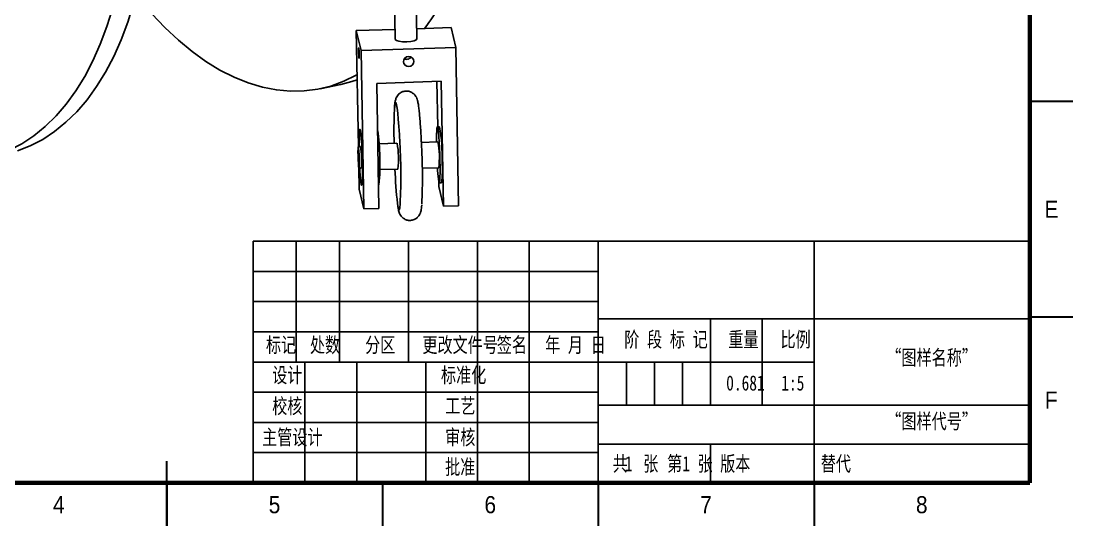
# Model space of a CAD drawing. Header units: millimetres. Extents: x 0 to 420, y 0 to 297.
# Drawn here: x 176.2 to 420, y 0 to 117.1 of the extents above; entities that cross this region are included whole.
import ezdxf

# ---------------------------------------------------------------- set-up
doc = ezdxf.new("R2010")
doc.units = ezdxf.units.MM
for name, color, linetype in [('10', 7, 'Continuous'), ('5', 7, 'Continuous'), ('SLD-0', 7, 'Continuous')]:
    doc.layers.add(name, color=color, linetype=linetype)
doc.styles.add('SLDTEXTSTYLE0', font='GOTHIC.TTF', dxfattribs={"width": 0.913})
doc.styles.add('SLDTEXTSTYLE1', font='HYSWLONGFANGSONG.TTF', dxfattribs={"bigfont": 'bigfont'})
doc.styles.add('SLDTEXTSTYLE2', font='HYSWLONGFANGSONG.TTF')

msp = doc.modelspace()

# ---------------------------------------------------------------- linework, layer by layer
at = {"color": 7, "linetype": 'Continuous', "lineweight": 70}
for p, q in [((410, 287), (410, 10)), ((410, 10), (10, 10))]:
    msp.add_line(p, q, dxfattribs=at)
at = {"color": 7, "linetype": 'Continuous', "lineweight": 25}
for p, q in [((267.95, 112.92), (267.73, 125.02)), ((262.75, 123.98), (262.95, 112.83)), ((253.92, 114.82), (262.91, 115.11)), ((255.01, 110.21), (253.92, 114.82)), ((254.41, 87.95), (253.92, 114.82)), ((267.9, 115.28), (275.88, 115.53)), ((275.88, 115.53), (276.97, 110.92)), ((276.97, 110.92), (255.01, 110.21)), ((255.67, 73.5), (255.01, 110.21)), ((277.63, 74.21), (276.97, 110.92)), ((273.61, 103.08), (258.64, 102.59)), ((258.64, 102.59), (259.17, 73.61)), ((272.61, 103.05), (272.8, 92.55)), ((273.61, 103.08), (274.14, 74.1)), ((245.53, 101.35), (250.35, 102.35)), ((273.21, 92.56), (272.71, 92.55)), ((254.87, 87.97), (254.38, 87.95)), ((263.34, 88.74), (259.16, 88.6)), ((272.82, 89.05), (268.9, 88.92)), ((254.59, 78.11), (254.5, 83.05)), ((254.54, 82.95), (255.04, 82.97)), ((269.18, 82.93), (273.02, 83.05)), ((259.35, 82.61), (263.54, 82.74)), ((255.67, 73.5), (254.59, 78.11)), ((259.07, 79.1), (259.16, 79.1)), ((273.03, 79.78), (273.05, 78.71)), ((273.05, 78.71), (274.14, 74.1)), ((273.13, 79.55), (273.63, 79.57)), ((259.17, 73.61), (255.67, 73.5)), ((277.63, 74.21), (274.14, 74.1))]:
    msp.add_line(p, q, dxfattribs=at)
at = {"color": 7, "linetype": 'Continuous', "lineweight": 35}
for p, q in [((410, 98.5), (420, 98.5)), ((410, 48.5), (420, 48.5)), ((210, 0), (210, 15)), ((210, 10), (210, 0)), ((260, 10), (260, 0)), ((310, 10), (310, 0)), ((360, 10), (360, 0))]:
    msp.add_line(p, q, dxfattribs=at)
at = {"color": 7, "linetype": 'Continuous', "lineweight": 25, "flags": 128}
for points in [[(202.84, 123.22), (203.62, 122.22), (206.56, 118.74), (209.58, 115.53), (212.68, 112.6), (215.85, 109.98), (219.06, 107.67), (222.31, 105.68), (225.59, 104.02), (228.87, 102.7), (232.15, 101.71), (235.42, 101.07), (238.65, 100.78), (241.84, 100.84), (244.98, 101.24), (248.04, 101.99), (251.02, 103.09), (253.91, 104.53), (254.11, 104.64)], [(197.46, 120.14), (196.11, 115.81), (194.58, 111.71), (192.86, 107.84), (190.97, 104.22), (188.91, 100.88), (186.69, 97.81), (184.32, 95.04), (181.81, 92.58), (179.17, 90.43), (176.41, 88.6), (173.54, 87.11)], [(202.28, 121.14), (200.94, 116.81), (199.4, 112.71), (197.69, 108.84), (195.8, 105.22), (193.73, 101.88), (191.51, 98.81), (189.14, 96.04), (186.63, 93.58), (183.99, 91.43), (181.23, 89.61), (178.36, 88.11), (175.39, 86.96)], [(262.95, 112.83), (262.95, 112.79), (263.2, 112.55), (263.79, 112.36), (264.63, 112.25), (265.6, 112.23), (266.54, 112.31), (267.32, 112.48), (267.81, 112.7), (267.95, 112.92)], [(254.54, 108.46), (254.57, 108.43), (254.59, 108.58), (254.6, 108.89), (254.59, 109.31), (254.58, 109.78), (254.56, 110.22), (254.53, 110.57), (254.5, 110.78), (254.47, 110.81), (254.45, 110.66), (254.45, 110.35), (254.45, 109.93), (254.46, 109.46), (254.48, 109.02), (254.51, 108.66), (254.54, 108.46)], [(266.06, 106.51), (266.52, 106.61), (266.9, 106.87), (267.16, 107.26), (267.24, 107.7), (267.14, 108.15), (266.87, 108.51), (266.48, 108.75), (266.02, 108.83), (265.56, 108.72), (265.18, 108.46), (264.93, 108.07), (264.84, 107.63), (264.94, 107.19), (265.21, 106.82), (265.6, 106.58), (266.06, 106.51)], [(250.35, 102.35), (252.86, 103), (254.13, 103.42)], [(262.75, 96.5), (262.82, 97.39), (262.91, 97.99), (263.01, 98.23), (263.13, 98.11), (263.26, 97.64), (263.39, 96.83), (263.52, 95.69), (263.65, 94.27), (263.78, 92.61), (263.89, 90.75), (264, 88.74)], [(254.55, 87.96), (254.55, 88.97), (254.56, 90.14), (254.6, 91.05), (254.65, 91.67), (254.72, 91.95), (254.8, 91.88), (254.9, 91.46), (254.99, 90.73), (255.08, 89.71), (255.17, 88.46), (255.24, 87.05), (255.3, 85.55), (255.34, 84.05), (255.36, 82.63), (255.36, 81.36), (255.33, 80.31), (255.29, 79.54), (255.23, 79.08), (255.15, 78.98), (255.06, 79.22), (254.97, 79.8), (254.97, 79.8)], [(255.07, 79.19), (255.16, 78.97), (255.23, 79.11), (255.29, 79.59), (255.34, 80.38), (255.36, 81.45), (255.36, 82.74), (255.34, 84.17), (255.3, 85.67), (255.24, 87.16), (255.16, 88.56), (255.08, 89.8), (254.98, 90.8), (254.89, 91.51), (254.8, 91.9), (254.71, 91.94), (254.64, 91.63), (254.59, 90.99), (254.56, 90.05), (254.55, 88.86), (254.55, 87.96)], [(272.51, 89.04), (272.51, 89.55), (272.53, 90.72), (272.56, 91.63), (272.61, 92.25), (272.69, 92.53), (272.77, 92.46), (272.86, 92.05), (272.96, 91.31), (273.05, 90.29), (273.13, 89.04), (273.21, 87.63), (273.27, 86.13), (273.31, 84.63), (273.33, 83.21), (273.32, 81.94), (273.3, 80.89), (273.25, 80.12), (273.19, 79.67), (273.11, 79.56), (273.03, 79.8), (272.93, 80.38), (272.93, 80.38)], [(254.57, 83.03), (254.6, 83.44), (254.61, 84.16), (254.6, 85.08), (254.57, 86.05), (254.52, 86.93), (254.46, 87.59), (254.4, 87.92), (254.35, 87.88), (254.31, 87.46), (254.3, 86.74), (254.31, 85.83), (254.34, 84.85), (254.4, 83.97), (254.46, 83.31), (254.52, 82.98), (254.57, 83.03)], [(264.01, 73.72), (263.92, 73.33), (263.8, 73.27), (263.68, 73.56), (263.55, 74.21), (263.48, 74.73)]]:
    msp.add_lwpolyline(points, dxfattribs=at)
at = {"color": 7, "linetype": 'Continuous', "lineweight": 25}
for centre, radius, start, end in [((224.88, 149.4), 56.33, 322.7912, 336.3874), ((369.69, 91.78), 107.05, 177.4729, 181.6385), ((205.87, 84.15), 53.53, 354.59, 8.2895), ((233.54, 85.53), 40.28, 358.393, 10.0557), ((238.76, 84.94), 16.39, 353.0847, 10.6274), ((245.05, 85.15), 18.65, 352.5969, 11.1152), ((153.16, 81.12), 111.09, 356.1814, 3.933), ((134.41, 80.85), 134.82, 357.3499, 3.4239), ((254.46, 85.45), 18.71, 352.6306, 11.0815), ((285.68, 83.97), 30.99, 181.8772, 188.8837), ((303.52, 85.29), 48.86, 182.7388, 186.4544), ((318.37, 85.57), 45.73, 183.1682, 186.5116), ((254.66, 82.7), 19.22, 350.6206, 5.0656), ((368.4, 86.54), 105.59, 182.074, 186.4252)]:
    msp.add_arc(centre, radius, start, end, dxfattribs=at)
for points, knots in [([(265.67, 108.17), (265.54, 108.18), (265.33, 108.19), (265.15, 108.29), (265.09, 108.33)], [0, 0, 0, 0, 0.618082, 1, 1, 1, 1]), ([(266.58, 108.69), (266.56, 108.66), (266.47, 108.51), (266.21, 108.31), (265.9, 108.19), (265.72, 108.18), (265.67, 108.17)], [0, 0, 0, 0, 0.097835, 0.485831, 0.872703, 1, 1, 1, 1]), ([(268.99, 88.94), (268.97, 89.27), (268.93, 90.26), (268.84, 91.82), (268.72, 93.54), (268.6, 95.08), (268.47, 96.41), (268.33, 97.53), (268.2, 98.28), (268.06, 98.84), (267.89, 99.3), (267.59, 99.8), (267.13, 100.29), (266.46, 100.68), (265.62, 100.87), (264.76, 100.75), (264.06, 100.39), (263.58, 99.94), (263.27, 99.48), (263.08, 99.06), (262.97, 98.67), (262.88, 98.17), (262.8, 97.59), (262.77, 96.98), (262.75, 96.72)], [0, 0, 0, 0, 0.037915, 0.110267, 0.182814, 0.255664, 0.329099, 0.403791, 0.481941, 0.528294, 0.562453, 0.587964, 0.614635, 0.643933, 0.675171, 0.709958, 0.738238, 0.763066, 0.786258, 0.810042, 0.837868, 0.876791, 0.947169, 1, 1, 1, 1]), ([(263.5, 74.47), (263.5, 74.44), (263.55, 74), (263.64, 73.52), (263.77, 72.95), (263.91, 72.53), (264.12, 72.07), (264.5, 71.57), (265.07, 71.12), (265.84, 70.83), (266.69, 70.81), (267.47, 71.05), (268.06, 71.46), (268.45, 71.92), (268.7, 72.37), (268.84, 72.77), (268.94, 73.18), (269.02, 73.65), (269.05, 74.1), (269.07, 74.34)], [0, 0, 0, 0, 0.011857, 0.146042, 0.230064, 0.289768, 0.336211, 0.381231, 0.430009, 0.483082, 0.538237, 0.592601, 0.638452, 0.679986, 0.720091, 0.76386, 0.819004, 0.904353, 1, 1, 1, 1])]:
    msp.add_open_spline(points, degree=3, knots=knots, dxfattribs=at)
at = {"layer": '10', "color": 7, "lineweight": 25}
for p, q in [((240, 66), (240, 38)), ((250, 66), (250, 38)), ((266, 66), (266, 38)), ((282, 66), (282, 10)), ((294, 66), (294, 10)), ((310, 66), (310, 10)), ((360, 66), (360, 38)), ((310, 48), (410, 48)), ((335.99, 48), (335.99, 28)), ((348, 48), (348, 28)), ((230, 45), (310, 45)), ((230, 38), (360, 38)), ((242, 38), (242, 10)), ((254, 38), (254, 10)), ((270, 38), (270, 10)), ((360, 38), (360, 10)), ((230, 31), (310, 31)), ((310, 28), (410, 28)), ((230, 24), (310, 24)), ((310, 19), (410, 19)), ((230, 17), (310, 17))]:
    msp.add_line(p, q, dxfattribs=at)
at = {"layer": '10', "color": 7}
for p, q in [((230, 59), (310, 59)), ((230, 52), (310, 52))]:
    msp.add_line(p, q, dxfattribs=at)
at = {"layer": '5', "color": 7, "lineweight": 25}
for q in [(410, 66), (230, 10)]:
    msp.add_line((230, 66), q, dxfattribs=at)
at = {"layer": 'SLD-0'}
for p, q in [((316.5, 38), (316.5, 28)), ((323, 38), (323, 28)), ((329.5, 38), (329.5, 28))]:
    msp.add_line(p, q, dxfattribs=at)
at = {"layer": 'SLD-0', "lineweight": 25}
msp.add_line((335.99, 19), (335.99, 10), dxfattribs=at)

# ---------------------------------------------------------------- texts
at = {"color": 7, "linetype": 'Continuous', "lineweight": 0, "char_height": 3.97, "attachment_point": 2, "style": 'SLDTEXTSTYLE0'}
for s, insert in [('E', (415.01, 75.42)), ('F', (414.96, 31.17)), ('4', (184.96, 6.92)), ('5', (234.96, 6.92)), ('6', (284.96, 6.92)), ('7', (334.96, 6.92)), ('8', (384.96, 6.92))]:
    msp.add_mtext(s, dxfattribs=dict(at, insert=insert))
at = {"layer": '10', "char_height": 3.5}
for s, insert, attachment_point, style in [('标记', (236.49, 43.72), 2, 'SLDTEXTSTYLE1'), ('处数', (246.67, 43.72), 2, 'SLDTEXTSTYLE1'), ('分区', (259.46, 43.72), 2, 'SLDTEXTSTYLE1'), ('更改文件号', (277.98, 43.72), 2, 'SLDTEXTSTYLE1'), ('签名', (289.97, 43.72), 2, 'SLDTEXTSTYLE1'), ('年 月 日', (304.71, 43.72), 2, 'SLDTEXTSTYLE1'), ('阶 段 标 记', (325.69, 44.99), 2, 'SLDTEXTSTYLE1'), ('重量', (343.63, 44.99), 2, 'SLDTEXTSTYLE1'), ('比例', (355.72, 44.99), 2, 'SLDTEXTSTYLE1'), ('“图样名称”', (387.25, 40.79), 2, 'SLDTEXTSTYLE1'), ('设计', (237.93, 36.73), 2, 'SLDTEXTSTYLE1'), ('标准化', (278.79, 36.73), 2, 'SLDTEXTSTYLE1'), ('0.681', (344.1, 34.9), 2, 'SLDTEXTSTYLE2'), ('1:5', (355.08, 34.9), 2, 'SLDTEXTSTYLE2'), ('校核', (237.93, 29.56), 2, 'SLDTEXTSTYLE1'), ('工艺', (278.02, 29.6), 2, 'SLDTEXTSTYLE1'), ('“图样代号”', (387.25, 26.05), 2, 'SLDTEXTSTYLE1'), ('主管设计', (239.09, 22.33), 2, 'SLDTEXTSTYLE1'), ('审核', (278.02, 22.33), 2, 'SLDTEXTSTYLE1'), ('批准', (278, 15.44), 2, 'SLDTEXTSTYLE1'), ('共  张 ', (318.62, 16.2), 2, 'SLDTEXTSTYLE1'), ('1', (316.14, 16.2), 1, 'SLDTEXTSTYLE2'), ('第  张', (331.22, 16.2), 2, 'SLDTEXTSTYLE1'), ('1', (329.48, 16.2), 1, 'SLDTEXTSTYLE2'), ('版本', (341.74, 16.2), 2, 'SLDTEXTSTYLE1')]:
    msp.add_mtext(s, dxfattribs=dict(at, insert=insert, attachment_point=attachment_point, style=style))
at = {"layer": 'SLD-0', "insert": (361.56, 16.2), "char_height": 3.5, "attachment_point": 1, "style": 'SLDTEXTSTYLE1'}
msp.add_mtext('替代', dxfattribs=at)

doc.saveas('drawing.dxf')
